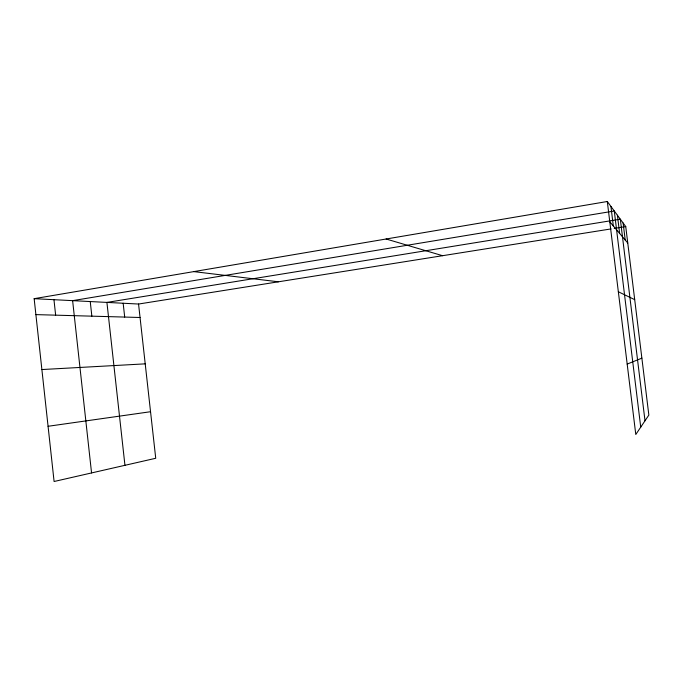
<?xml version="1.0" encoding="UTF-8"?>
<svg xmlns="http://www.w3.org/2000/svg" width="683" height="683" viewBox="0 0 683 683"><rect width="100%" height="100%" fill="white"/><g stroke="black" fill="none" stroke-linecap="round" stroke-linejoin="round"><path stroke-width="1.02" d="M627.182 364.082L641.875 358.148M34.15 298.676L138.555 304.037L155.733 458.276L54.094 481.498L34.15 298.676L607.307 201.502L625.748 226.585L648.85 415.076L635.788 434.499L607.307 201.502M138.555 304.037L611.054 228.916M614.205 228.421L625.748 226.585M48.066 426.286L150.55 411.721M41.876 369.554L145.214 363.851M35.892 314.615L140.049 317.493M193.793 271.612L278.408 281.797M386.126 239.007L442.575 255.698M618.346 291.769L634.703 299.649M609.791 221.796L627.762 243.02M623.127 223.017L625.21 239.998M645.008 420.788L620.326 219.2L106.915 302.415L124.946 465.311M617.406 215.239L619.635 233.424M640.731 427.148L614.282 210.996L72.62 300.648L91.556 472.935M610.926 206.428L613.317 225.962M123.162 303.243L124.699 317.066M90.241 301.553L91.855 316.161M53.957 299.692L55.647 315.162"/></g></svg>
